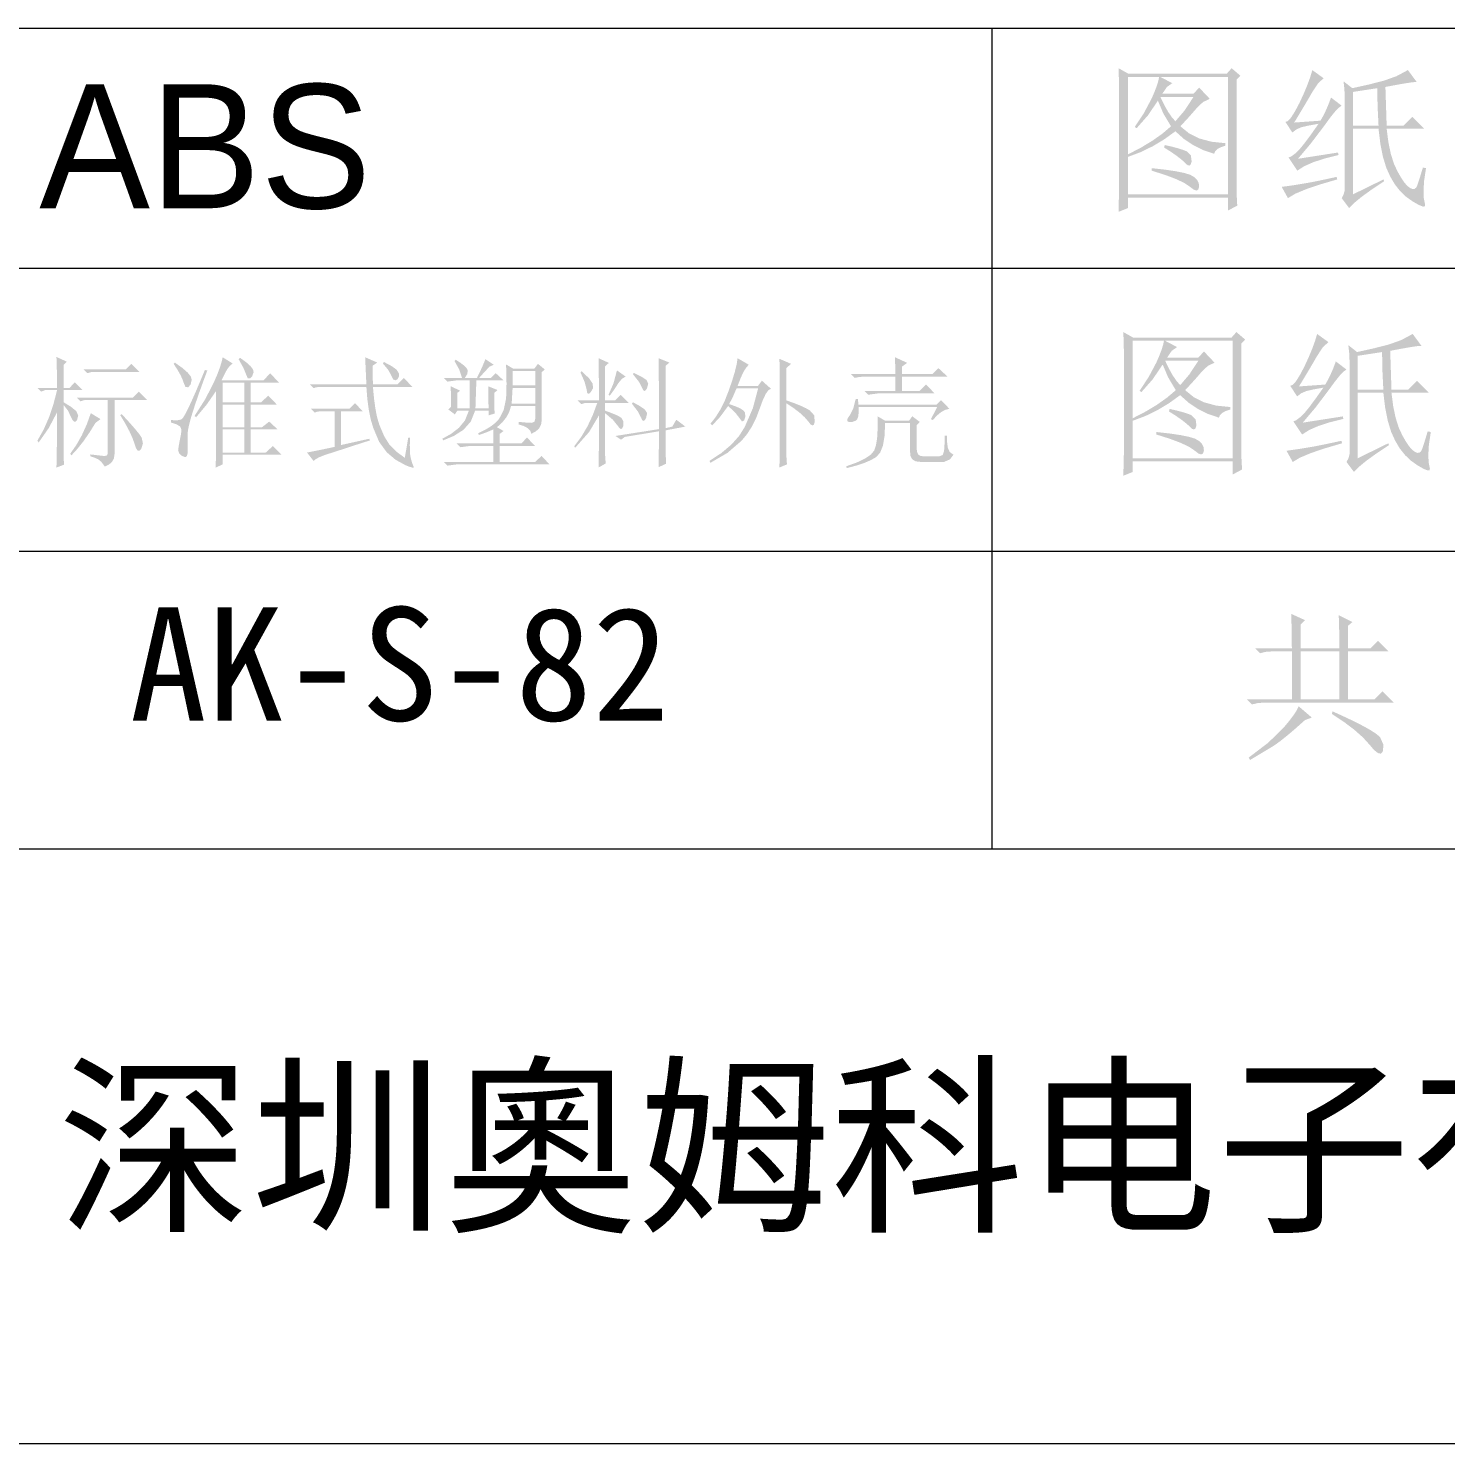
# Model space of a CAD drawing. Header units: millimetres. Extents: x 0 to 272, y 0 to 191.
# Drawn here: x 223.54 to 248.55, y 0 to 24.98 of the extents above; entities that cross this region are included whole.
import ezdxf

# ---------------------------------------------------------------- set-up
doc = ezdxf.new("R2010")
doc.units = ezdxf.units.MM

msp = doc.modelspace()

# ---------------------------------------------------------------- hatches: boundary and pattern name
h = msp.add_hatch(color=0)
h.paths.add_polyline_path([(244.859087, 24.074878), (244.925233, 24.141024), (244.770892, 24.273316), (244.682698, 24.174097), (242.951882, 24.174097), (242.775493, 24.273316), (242.783072, 24.051452), (242.786517, 23.854392), (242.786517, 22.189722), (242.775493, 21.737726), (242.940858, 21.803872), (242.940858, 21.991285), (244.704747, 21.991285), (244.704747, 21.759774), (244.870111, 21.847969), (244.860465, 22.036071), (244.859087, 22.244844)])
h.paths.add_polyline_path([(242.940858, 24.118976), (243.492073, 24.118976), (243.477604, 24.048696), (243.450732, 23.961879), (243.411458, 23.858526), (243.359781, 23.738637), (243.223355, 23.481633), (243.062125, 23.237031), (243.095198, 23.214983), (243.292946, 23.438914), (243.470024, 23.700052), (243.565109, 23.476121), (243.701535, 23.248056), (243.548572, 23.117831), (243.370806, 22.99174), (243.168234, 22.869784), (242.940858, 22.751962)])
h.paths.add_polyline_path([(242.940858, 22.046406), (242.940858, 22.707865), (243.166339, 22.792442), (243.380452, 22.896656), (243.584229, 23.019473), (243.778705, 23.159861), (243.927361, 23.026536), (244.09152, 22.915948), (244.270148, 22.828098), (244.462212, 22.762986), (244.480815, 22.808634), (244.520089, 22.847046), (244.580034, 22.879258), (244.660649, 22.906302), (244.660649, 22.950399), (244.415703, 22.975204), (244.201763, 23.033082), (244.018828, 23.124032), (243.866899, 23.248056), (244.031575, 23.427201), (244.159043, 23.573273), (244.265841, 23.675936), (244.385042, 23.733125), (244.197628, 23.931562), (244.09841, 23.821319), (243.547194, 23.821319), (243.629877, 23.942587), (243.723583, 24.008733), (243.514122, 24.118976), (244.704747, 24.118976), (244.704747, 22.046406)])
h.paths.add_polyline_path([(243.514122, 23.766198), (244.09841, 23.766198), (243.940624, 23.526419), (243.778705, 23.33625), (243.712559, 23.412731), (243.646413, 23.509883), (243.580267, 23.627705)])
h.paths.add_polyline_path([(243.591292, 22.917326), (243.580267, 22.873229), (243.70541, 22.79382), (243.808333, 22.721645), (243.889551, 22.657738), (243.949582, 22.603134), (243.990923, 22.563946), (244.023996, 22.554213), (244.0488, 22.574453), (244.065337, 22.625182), (244.052245, 22.732669), (243.977142, 22.807083), (243.909877, 22.832835), (243.823491, 22.860138), (243.717468, 22.888474)])
h.paths.add_polyline_path([(243.359781, 22.509427), (243.359781, 22.46533), (243.600593, 22.388763), (243.793863, 22.315813), (243.939591, 22.245963), (244.037776, 22.178698), (244.103061, 22.129175), (244.150775, 22.113241), (244.181953, 22.131414), (244.197628, 22.18421), (244.19048, 22.247169), (244.16111, 22.30341), (244.110037, 22.352417), (244.037776, 22.393672), (243.930289, 22.425711), (243.781461, 22.455684), (243.591292, 22.483589)])
h = msp.add_hatch(color=0)
h.paths.add_polyline_path([(246.911372, 22.046406), (246.911372, 23.203958), (247.363368, 23.203958), (247.395321, 22.939547), (247.441227, 22.709243), (247.500569, 22.514078), (247.57283, 22.355087), (247.653445, 22.219608), (247.746463, 22.102217), (247.851883, 22.002395), (247.969705, 21.919627), (248.073058, 21.860629), (248.143338, 21.832121), (248.180545, 21.833585), (248.184679, 21.864505), (248.16263, 21.97337), (248.157118, 22.10704), (248.166764, 22.281362), (248.201215, 22.509427), (248.146094, 22.520451), (248.088216, 22.330282), (248.046875, 22.206259), (248.026377, 22.165951), (247.998644, 22.144247), (247.964709, 22.141146), (247.925608, 22.156649), (247.877118, 22.19067), (247.822944, 22.251045), (247.763602, 22.337258), (247.699609, 22.448793), (247.634583, 22.588492), (247.580409, 22.76023), (247.537604, 22.965041), (247.506684, 23.203958), (248.168142, 23.203958), (247.958681, 23.41342), (247.80434, 23.25908), (247.506684, 23.25908), (247.484635, 23.942587), (247.683159, 23.979622), (247.840858, 24.007355), (247.95825, 24.024752), (248.035851, 24.030781), (247.88151, 24.240243), (247.679628, 24.132067), (247.457075, 24.05283), (247.197314, 23.986684), (246.900347, 23.920538), (246.746007, 24.041806), (246.761165, 23.901246), (246.768056, 23.744149), (246.768056, 22.123576), (246.746696, 22.041583), (246.712934, 21.98026), (246.845226, 21.803872), (246.933162, 21.894994), (247.065023, 22.003687), (247.241326, 22.130983), (247.462587, 22.277917), (247.451563, 22.31099)])
h.paths.add_polyline_path([(247.341319, 23.920538), (247.346143, 23.61048), (247.363368, 23.25908), (246.911372, 23.25908), (246.911372, 23.854392)])
h.paths.add_polyline_path([(246.194792, 24.240243), (246.158704, 24.117253), (246.108664, 23.979794), (246.045188, 23.827865), (245.968793, 23.661467), (245.888178, 23.509711), (245.819965, 23.402396), (245.764155, 23.340556), (245.720747, 23.325226), (245.842014, 23.137812), (245.913672, 23.192934), (246.001866, 23.231519), (246.122445, 23.259769), (246.305035, 23.292153), (246.168609, 23.098883), (246.056988, 22.949021), (245.970171, 22.842568), (245.90816, 22.779523), (245.825477, 22.717511), (245.775868, 22.69684), (245.930208, 22.46533), (246.053198, 22.54405), (246.215462, 22.615536), (246.417, 22.680821), (246.657813, 22.740937), (246.646788, 22.785035), (245.941233, 22.674792), (246.163786, 22.938686), (246.398741, 23.248056), (246.505195, 23.394817), (246.593045, 23.504371), (246.662291, 23.576718), (246.712934, 23.611858), (246.525521, 23.755174), (246.476084, 23.624777), (246.42768, 23.514017), (246.381344, 23.421861), (246.338108, 23.347274), (245.875087, 23.314201), (245.972238, 23.474398), (246.056988, 23.615992), (246.129335, 23.738982), (246.18928, 23.843368), (246.291254, 23.999086), (246.393229, 24.096927)])
h.paths.add_polyline_path([(245.654601, 22.178698), (245.764844, 21.98026), (245.894379, 22.05812), (246.090061, 22.140113), (246.338108, 22.223484), (246.635764, 22.31099), (246.62474, 22.355087), (246.434398, 22.313746), (246.276096, 22.280673), (246.1488, 22.255868), (246.051476, 22.239332), (245.869575, 22.209015)])
h = msp.add_hatch(color=0)
h.paths.add_polyline_path([(244.943753, 19.418212), (245.009899, 19.484358), (244.855559, 19.616649), (244.767365, 19.517431), (243.036549, 19.517431), (242.86016, 19.616649), (242.867739, 19.394785), (242.871184, 19.197726), (242.871184, 17.533056), (242.86016, 17.081059), (243.025524, 17.147205), (243.025524, 17.334618), (244.789413, 17.334618), (244.789413, 17.103108), (244.954778, 17.191302), (244.945132, 17.379404), (244.943753, 17.588177)])
h.paths.add_polyline_path([(243.025524, 19.462309), (243.57674, 19.462309), (243.56227, 19.392029), (243.535398, 19.305213), (243.496124, 19.20186), (243.444448, 19.08197), (243.308022, 18.824966), (243.146792, 18.580365), (243.179865, 18.558316), (243.377613, 18.782247), (243.554691, 19.043385), (243.649776, 18.819454), (243.786201, 18.591389), (243.633239, 18.461164), (243.455472, 18.335074), (243.252901, 18.213117), (243.025524, 18.095295)])
h.paths.add_polyline_path([(243.025524, 17.38974), (243.025524, 18.051198), (243.251006, 18.135775), (243.465118, 18.239989), (243.668896, 18.362807), (243.863372, 18.503194), (244.012027, 18.369869), (244.176186, 18.259282), (244.354814, 18.171432), (244.546878, 18.106319), (244.565482, 18.151967), (244.604756, 18.19038), (244.664701, 18.222591), (244.745316, 18.249635), (244.745316, 18.293733), (244.50037, 18.318537), (244.286429, 18.376415), (244.103495, 18.467365), (243.951566, 18.591389), (244.116242, 18.770534), (244.24371, 18.916606), (244.350508, 19.01927), (244.469708, 19.076458), (244.282295, 19.274896), (244.183076, 19.164653), (243.631861, 19.164653), (243.714543, 19.28592), (243.80825, 19.352066), (243.598788, 19.462309), (244.789413, 19.462309), (244.789413, 17.38974)])
h.paths.add_polyline_path([(243.598788, 19.109531), (244.183076, 19.109531), (244.025291, 18.869753), (243.863372, 18.679583), (243.797226, 18.756064), (243.73108, 18.853216), (243.664934, 18.971038)])
h.paths.add_polyline_path([(243.675958, 18.26066), (243.664934, 18.216562), (243.790077, 18.137153), (243.892999, 18.064978), (243.974217, 18.001072), (244.034248, 17.946467), (244.075589, 17.907279), (244.108662, 17.897547), (244.133467, 17.917787), (244.150003, 17.968516), (244.136912, 18.076003), (244.061809, 18.150417), (243.994544, 18.176169), (243.908158, 18.203471), (243.802135, 18.231807)])
h.paths.add_polyline_path([(243.444448, 17.85276), (243.444448, 17.808663), (243.68526, 17.732096), (243.87853, 17.659146), (244.024257, 17.589297), (244.122443, 17.522031), (244.187727, 17.472508), (244.235442, 17.456574), (244.26662, 17.474747), (244.282295, 17.527543), (244.275147, 17.590503), (244.245777, 17.646744), (244.194704, 17.69575), (244.122443, 17.737005), (244.014956, 17.769045), (243.866128, 17.799017), (243.675958, 17.826922)])
h = msp.add_hatch(color=0)
h.paths.add_polyline_path([(246.996038, 17.38974), (246.996038, 18.547292), (247.448035, 18.547292), (247.479988, 18.282881), (247.525894, 18.052576), (247.585236, 17.857411), (247.657497, 17.69842), (247.738112, 17.562942), (247.831129, 17.44555), (247.936549, 17.345728), (248.054372, 17.26296), (248.157724, 17.203963), (248.228004, 17.175455), (248.265211, 17.176919), (248.269345, 17.207839), (248.247297, 17.316704), (248.241785, 17.450373), (248.251431, 17.624695), (248.285882, 17.85276), (248.23076, 17.863785), (248.172883, 17.673615), (248.131542, 17.549592), (248.111043, 17.509284), (248.08331, 17.48758), (248.049376, 17.48448), (248.010274, 17.499983), (247.961785, 17.534003), (247.90761, 17.594378), (247.848269, 17.680592), (247.784276, 17.792127), (247.71925, 17.931825), (247.665076, 18.103563), (247.62227, 18.308374), (247.591351, 18.547292), (248.252809, 18.547292), (248.043347, 18.756753), (247.889007, 18.602413), (247.591351, 18.602413), (247.569302, 19.28592), (247.767826, 19.322955), (247.925525, 19.350688), (248.042917, 19.368086), (248.120517, 19.374115), (247.966177, 19.583576), (247.764294, 19.4754), (247.541741, 19.396163), (247.281981, 19.330017), (246.985014, 19.263872), (246.830674, 19.385139), (246.845832, 19.244579), (246.852722, 19.087483), (246.852722, 17.46691), (246.831363, 17.384916), (246.797601, 17.323594), (246.929892, 17.147205), (247.017828, 17.238328), (247.149689, 17.34702), (247.325992, 17.474317), (247.547253, 17.62125), (247.536229, 17.654323)])
h.paths.add_polyline_path([(247.425986, 19.263872), (247.430809, 18.953813), (247.448035, 18.602413), (246.996038, 18.602413), (246.996038, 19.197726)])
h.paths.add_polyline_path([(246.279458, 19.583576), (246.243371, 19.460586), (246.193331, 19.323127), (246.129855, 19.171198), (246.05346, 19.0048), (245.972845, 18.853044), (245.904632, 18.745729), (245.848821, 18.68389), (245.805413, 18.668559), (245.926681, 18.481146), (245.998339, 18.536267), (246.086533, 18.574852), (246.207111, 18.603102), (246.389701, 18.635486), (246.253276, 18.442216), (246.141655, 18.292355), (246.054838, 18.185901), (245.992826, 18.122856), (245.910144, 18.060844), (245.860535, 18.040174), (246.014875, 17.808663), (246.137865, 17.887384), (246.300129, 17.958869), (246.501667, 18.024154), (246.742479, 18.084271), (246.731455, 18.128368), (246.025899, 18.018125), (246.248452, 18.282019), (246.483408, 18.591389), (246.589861, 18.73815), (246.677711, 18.847704), (246.746958, 18.920051), (246.797601, 18.955191), (246.610188, 19.098507), (246.56075, 18.96811), (246.512347, 18.85735), (246.46601, 18.765194), (246.422774, 18.690608), (245.959753, 18.657535), (246.056905, 18.817732), (246.141655, 18.959325), (246.214002, 19.082315), (246.273946, 19.186701), (246.375921, 19.34242), (246.477896, 19.44026)])
h.paths.add_polyline_path([(245.739267, 17.522031), (245.84951, 17.323594), (245.979046, 17.401453), (246.174727, 17.483446), (246.422774, 17.566817), (246.720431, 17.654323), (246.709406, 17.69842), (246.519065, 17.657079), (246.360763, 17.624006), (246.233466, 17.599201), (246.136142, 17.582665), (245.954241, 17.552348)])
h = msp.add_hatch(color=0)
h.paths.add_polyline_path([(225.186655, 18.168937), (225.159094, 18.152401), (225.249097, 18.002626), (225.321013, 17.867836), (225.37536, 17.74855), (225.412653, 17.645283), (225.438491, 17.567854), (225.466396, 17.526083), (225.496369, 17.520484), (225.528408, 17.551576), (225.560792, 17.650795), (225.539432, 17.750014), (225.498263, 17.813145), (225.425055, 17.903665), (225.320841, 18.02209)])
h.paths.add_polyline_path([(224.514172, 18.957175), (224.580318, 18.89103), (224.657488, 18.913078), (225.500847, 18.913078), (225.357531, 19.056394), (225.258312, 18.957175)])
h.paths.add_polyline_path([(224.629927, 17.45787), (224.629927, 17.424797), (224.71192, 17.399303), (224.773243, 17.369675), (224.826987, 17.324889), (224.888998, 17.242896), (224.962723, 17.280103), (225.015778, 17.325578), (225.048162, 17.386901), (225.059875, 17.468894), (225.059875, 18.416984), (225.638651, 18.416984), (225.489823, 18.565812), (225.385092, 18.461082), (224.392905, 18.461082), (224.45905, 18.394936), (224.530708, 18.416984), (224.938608, 18.416984), (224.938608, 17.474406), (224.926205, 17.439955), (224.888998, 17.430309), (224.85472, 17.43229), (224.800804, 17.437888), (224.726218, 17.446587)])
h.paths.add_polyline_path([(224.640951, 18.185474), (224.568604, 17.985142), (224.483855, 17.798245), (224.386703, 17.625818), (224.277149, 17.468894), (224.299198, 17.441333), (224.405824, 17.557261), (224.511416, 17.690758), (224.617008, 17.842859), (224.723634, 18.014597), (224.811828, 18.080743)])
h.paths.add_polyline_path([(224.161394, 18.32879), (224.235808, 18.233705), (224.293686, 18.113816), (224.319352, 18.061106), (224.346051, 18.035268), (224.372751, 18.036301), (224.398417, 18.064207), (224.419087, 18.1462), (224.38188, 18.224059), (224.292308, 18.297095), (224.161394, 18.378399), (224.161394, 18.593373), (224.497635, 18.593373), (224.359832, 18.731177), (224.266125, 18.631958), (224.161394, 18.631958), (224.161394, 19.039858), (224.216516, 19.094979), (224.034615, 19.177661), (224.042194, 18.92548), (224.045639, 18.631958), (223.698373, 18.631958), (223.764519, 18.565812), (223.836177, 18.593373), (224.045639, 18.593373), (223.980527, 18.339125), (223.900945, 18.105548), (223.806894, 17.892641), (223.698373, 17.700405), (223.720422, 17.667332), (223.899567, 17.924336), (224.045639, 18.20201), (224.044691, 17.908488), (224.042194, 17.648039), (224.038663, 17.420663), (224.034615, 17.226359), (224.166906, 17.275969), (224.165087, 17.328442), (224.16372, 17.403265), (224.16274, 17.500567), (224.162083, 17.620478), (224.161685, 17.763127), (224.16148, 17.928642), (224.161405, 18.117153)])
h = msp.add_hatch(color=0)
h.paths.add_polyline_path([(226.846253, 17.226359), (226.967521, 17.281481), (226.967521, 17.452358), (228.003806, 17.452358), (227.854977, 17.606698), (227.728198, 17.490943), (227.463615, 17.490943), (227.463615, 17.898842), (227.93766, 17.898842), (227.788832, 18.036646), (227.662052, 17.937427), (227.463615, 17.937427), (227.463615, 18.334302), (227.926635, 18.334302), (227.772295, 18.494155), (227.645516, 18.378399), (227.463615, 18.378399), (227.463615, 18.725665), (227.959708, 18.725665), (227.805368, 18.89103), (227.689613, 18.76425), (226.945472, 18.76425), (227.039179, 18.946151), (227.085343, 19.012297), (227.14391, 19.061906), (226.967521, 19.172149), (226.948831, 19.08852), (226.917222, 18.986803), (226.872178, 18.867517), (226.813181, 18.731177), (226.662974, 18.437655), (226.471427, 18.135865), (226.498988, 18.113816), (226.685712, 18.337058), (226.851766, 18.576837), (226.851766, 17.639771), (226.850904, 17.582927), (226.84901, 17.495077), (226.847115, 17.376221)])
h.paths.add_polyline_path([(227.347859, 18.725665), (227.347859, 18.378399), (226.967521, 18.378399), (226.967521, 18.725665)])
h.paths.add_polyline_path([(226.967521, 18.334302), (227.347859, 18.334302), (227.347859, 17.937427), (226.967521, 17.937427)])
h.paths.add_polyline_path([(226.967521, 17.898842), (227.347859, 17.898842), (227.347859, 17.490943), (226.967521, 17.490943)])
h.paths.add_polyline_path([(227.248641, 19.139076), (227.335457, 18.981291), (227.380932, 18.868981), (227.41056, 18.802146), (227.45259, 18.797323), (227.489108, 18.837975), (227.513224, 18.907566), (227.504094, 18.954936), (227.460859, 19.013675), (227.38455, 19.082749), (227.276201, 19.161125)])
h.paths.add_polyline_path([(226.124161, 19.078443), (226.102113, 19.056394), (226.168431, 18.955108), (226.219246, 18.866225), (226.255592, 18.789744), (226.278502, 18.725665), (226.311575, 18.647117), (226.361184, 18.642983), (226.401836, 18.692592), (226.421818, 18.775274), (226.406315, 18.831171), (226.351538, 18.899987), (226.257487, 18.982238)])
h.paths.add_polyline_path([(226.058016, 18.064207), (226.058016, 18.020109), (226.162747, 17.98428), (226.217868, 17.948451), (226.238539, 17.90022), (226.234405, 17.827184), (226.195819, 17.628747), (226.182039, 17.532973), (226.201332, 17.474406), (226.239917, 17.435821), (226.295038, 17.413773), (226.319929, 17.414634), (226.337068, 17.433065), (226.346973, 17.468033), (226.35016, 17.518503), (226.35016, 17.65424), (226.35016, 17.827184), (226.355586, 17.886106), (226.371864, 17.96783), (226.398994, 18.072421), (226.436976, 18.199943), (226.48581, 18.350462), (226.545497, 18.524041), (226.616035, 18.720745), (226.697425, 18.940639), (226.653328, 18.946151), (226.570904, 18.747983), (226.497265, 18.5752), (226.432411, 18.427869), (226.376342, 18.306052), (226.329059, 18.209816), (226.29056, 18.139224), (226.260846, 18.09434), (226.239917, 18.075231), (226.161368, 18.057316)])
h = msp.add_hatch(color=0)
h.paths.add_polyline_path([(229.057068, 17.623234), (229.057068, 18.218547), (229.437406, 18.218547), (229.305115, 18.361863), (229.205896, 18.262644), (228.527901, 18.262644), (228.594047, 18.196498), (228.635388, 18.211657), (228.693266, 18.218547), (228.941312, 18.218547), (228.941312, 17.590161), (228.709113, 17.540552), (228.456243, 17.490943), (228.571998, 17.342115), (228.607138, 17.372001), (228.662949, 17.403437), (228.73943, 17.435907), (228.836582, 17.468894), (228.962758, 17.509029), (229.126659, 17.562601), (229.3288, 17.628574), (229.569698, 17.705917), (229.553161, 17.733477)])
h.paths.add_polyline_path([(229.812233, 19.089467), (229.795696, 19.061906), (229.890781, 18.946151), (229.944524, 18.846932), (229.978286, 18.780786), (230.016182, 18.76425), (230.0527, 18.784921), (230.076816, 18.830396), (230.076127, 18.888962), (230.038231, 18.951663), (229.952104, 19.014364)])
h.paths.add_polyline_path([(229.613795, 19.023321), (229.696477, 19.078443), (229.481503, 19.172149), (229.503552, 18.692592), (228.505852, 18.692592), (228.571998, 18.626446), (228.613339, 18.641605), (228.671217, 18.648495), (229.503552, 18.648495), (229.520175, 18.435674), (229.545582, 18.244041), (229.580292, 18.074111), (229.624819, 17.926403), (229.728861, 17.678356), (229.861842, 17.496455), (230.016182, 17.364852), (230.187059, 17.270457), (230.261473, 17.24057), (230.311082, 17.22567), (230.335887, 17.226273), (230.335887, 17.242896), (230.311082, 17.304908), (230.286278, 17.391724), (230.276029, 17.451669), (230.27043, 17.532284), (230.27, 17.63357), (230.275253, 17.755526), (230.242181, 17.755526), (230.181547, 17.397236), (230.029963, 17.508857), (229.911451, 17.628747), (229.816367, 17.78102), (229.72955, 17.987036), (229.692171, 18.115194), (229.662026, 18.268156), (229.638083, 18.445923), (229.619307, 18.648495), (230.313839, 18.648495), (230.16501, 18.808347), (230.049255, 18.692592), (229.619307, 18.692592), (229.614484, 18.84142)])
h = msp.add_hatch(color=0)
h.paths.add_polyline_path([(230.997786, 18.301229), (230.948177, 18.25162), (231.063932, 18.163425), (231.10803, 18.229571), (231.311979, 18.229571), (231.242388, 18.055249), (231.13559, 17.926403), (230.999854, 17.821672), (230.843446, 17.733477), (230.859983, 17.705917), (231.049463, 17.785154), (231.218273, 17.89333), (231.345052, 18.036646), (231.422222, 18.229571), (231.659245, 18.229571), (231.659245, 18.146889), (231.769488, 18.179962), (231.763114, 18.239906), (231.759842, 18.320522), (231.758636, 18.421808), (231.758464, 18.543764), (231.819097, 18.593373), (231.653733, 18.659519), (231.659245, 18.268156), (231.427734, 18.268156), (231.444271, 18.76425), (231.923828, 18.76425), (231.786024, 18.89103), (231.703342, 18.808347), (231.49388, 18.808347), (231.568294, 18.89103), (231.675781, 19.006785), (231.752951, 19.039858), (231.604123, 19.139076), (231.542112, 18.990248), (231.455295, 18.808347), (231.240321, 18.808347), (231.285796, 18.877249), (231.289931, 18.946151), (231.27038, 18.982325), (231.228608, 19.024699), (231.165132, 19.073275), (231.080469, 19.128052), (231.05842, 19.106003), (231.141102, 18.957175), (231.190712, 18.808347), (230.865495, 18.808347), (230.931641, 18.742201), (231.097005, 18.76425), (231.328516, 18.76425), (231.32576, 18.536874), (231.323003, 18.268156), (231.10803, 18.268156), (231.10803, 18.543764), (231.157639, 18.582349), (230.992274, 18.659519)])
h.paths.add_polyline_path([(231.967925, 19.04537), (231.974127, 18.864675), (231.976194, 18.703616), (231.974127, 18.563229), (231.967925, 18.444545), (231.927962, 18.246797), (231.846658, 18.086255), (231.783527, 18.017956), (231.701275, 17.953275), (231.599386, 17.891693), (231.477344, 17.832696), (231.488368, 17.799623), (231.62755, 17.849233), (231.741927, 17.898842), (231.741927, 17.650795), (231.097005, 17.650795), (231.163151, 17.584649), (231.328516, 17.606698), (231.741927, 17.606698), (231.741927, 17.325578), (230.865495, 17.325578), (230.931641, 17.259432), (231.097005, 17.281481), (232.734115, 17.281481), (232.596311, 17.430309), (232.480556, 17.325578), (231.857682, 17.325578), (231.857682, 17.606698), (232.480556, 17.606698), (232.33724, 17.755526), (232.238021, 17.650795), (231.857682, 17.650795), (231.857682, 17.821672), (231.923828, 17.871281), (231.808073, 17.937427), (231.90109, 18.022349), (231.973438, 18.112438), (232.025114, 18.208728), (232.05612, 18.312253), (232.486068, 18.312253), (232.486068, 18.102792), (232.47022, 18.035957), (232.425434, 18.014597), (232.333794, 18.018731), (232.188411, 18.031134), (232.188411, 17.987036), (232.282635, 17.958098), (232.35102, 17.920891), (232.3946, 17.875415), (232.41441, 17.821672), (232.493991, 17.864047), (232.550836, 17.916757), (232.584942, 17.979802), (232.596311, 18.053182), (232.596311, 18.907566), (232.651432, 18.957175), (232.530165, 19.056394), (232.469531, 18.973712), (232.089193, 18.973712)])
h.paths.add_polyline_path([(232.083681, 18.929615), (232.486068, 18.929615), (232.486068, 18.676056), (232.083681, 18.676056)])
h.paths.add_polyline_path([(232.083681, 18.631958), (232.486068, 18.631958), (232.486068, 18.350839), (232.067144, 18.350839)])
h = msp.add_hatch(color=0)
h.paths.add_polyline_path([(233.715719, 17.507479), (233.715719, 18.185474), (233.851456, 18.070408), (233.941717, 17.959476), (233.971862, 17.919082), (233.996839, 17.905043), (234.017681, 17.916843), (234.035424, 17.953964), (234.039558, 18.04078), (234.002351, 18.102792), (233.96299, 18.128802), (233.902443, 18.157913), (233.820191, 18.191158), (233.715719, 18.229571), (233.715719, 18.367375), (234.12913, 18.367375), (233.991326, 18.510691), (233.892108, 18.411472), (233.715719, 18.411472), (233.715719, 19.012297), (233.781865, 19.072931), (233.599964, 19.155613), (233.610988, 18.411472), (233.230649, 18.411472), (233.296795, 18.345326), (233.368453, 18.367375), (233.577915, 18.367375), (233.497127, 18.149214), (233.402904, 17.94914), (233.294211, 17.766636), (233.170016, 17.601186), (233.186552, 17.573625), (233.431843, 17.850611), (233.610988, 18.152401), (233.607543, 17.652173), (233.599964, 17.226359), (233.726743, 17.298017), (233.717097, 17.415151)])
h.paths.add_polyline_path([(233.302307, 18.924102), (233.280259, 18.907566), (233.356051, 18.732555), (233.390502, 18.598885), (233.397823, 18.552463), (233.411861, 18.529294), (233.433135, 18.529897), (233.46216, 18.554788), (233.503501, 18.627824), (233.495233, 18.709128), (233.429776, 18.804213)])
h.paths.add_polyline_path([(234.222837, 18.896542), (234.2063, 18.874493), (234.313787, 18.738067), (234.371665, 18.626446), (234.389235, 18.589153), (234.408872, 18.576148), (234.430576, 18.586914), (234.454347, 18.620934), (234.476396, 18.703616), (234.448835, 18.769762), (234.362708, 18.826951)])
h.paths.add_polyline_path([(234.2063, 18.378399), (234.189764, 18.350839), (234.297251, 18.211657), (234.355128, 18.09728), (234.372698, 18.060072), (234.392336, 18.04767), (234.41404, 18.060072), (234.437811, 18.09728), (234.457792, 18.184785), (234.415762, 18.25162), (234.325501, 18.312942)])
h.paths.add_polyline_path([(234.669321, 17.904354), (233.89762, 17.783087), (233.996839, 17.716941), (234.062984, 17.76655), (234.669321, 17.865769), (234.658297, 17.231872), (234.790589, 17.292505), (234.787402, 17.403265), (234.785765, 17.537796), (234.785163, 17.697132), (234.785076, 17.882306), (235.132342, 17.948451), (234.97249, 18.069719), (234.900832, 17.948451), (234.785076, 17.920891), (234.785076, 19.023321), (234.851222, 19.078443), (234.658297, 19.155613), (234.662345, 18.879488), (234.665876, 18.579593), (234.668374, 18.254893)])
h.paths.add_polyline_path([(234.079521, 18.830396), (233.925181, 18.940639), (233.863169, 18.709128), (233.776352, 18.510691), (233.798401, 18.494155), (233.885906, 18.615422), (233.952741, 18.720153), (234.014064, 18.793878)])
h = msp.add_hatch(color=0)
h.paths.add_polyline_path([(236.913208, 18.361863), (237.045586, 18.273152), (237.153676, 18.189608), (237.237995, 18.112266), (237.299059, 18.042158), (237.3404, 17.988501), (237.373473, 17.968433), (237.398278, 17.982472), (237.414814, 18.031134), (237.405857, 18.147578), (237.32662, 18.235083), (237.257373, 18.274271), (237.165389, 18.317077), (237.050668, 18.362983), (236.913208, 18.411472), (236.913208, 18.979224), (236.995891, 19.056394), (236.791941, 19.144589), (236.794697, 18.999895), (236.797453, 18.797323), (236.797453, 17.590161), (236.794697, 17.393791), (236.791941, 17.226359), (236.924233, 17.281481), (236.914586, 17.433065), (236.913208, 17.634259)])
h.paths.add_polyline_path([(236.053313, 19.155613), (236.036948, 19.045973), (236.005081, 18.915145), (235.958745, 18.762614), (235.898972, 18.587861), (235.828778, 18.408888), (235.750833, 18.25162), (235.665653, 18.115022), (235.573755, 17.998061), (235.606828, 17.9705), (235.743254, 18.118639), (235.887948, 18.312253), (236.016794, 18.189608), (236.091898, 18.091767), (236.13255, 18.038024), (236.169068, 18.058694), (236.189738, 18.116572), (236.185604, 18.190986), (236.161833, 18.228279), (236.107056, 18.266089), (236.021273, 18.304933), (235.904484, 18.345326), (235.97063, 18.473484), (236.036776, 18.626446), (236.417115, 18.626446), (236.323408, 18.274357), (236.180092, 17.942939), (236.078892, 17.781623), (235.941002, 17.628058), (235.766939, 17.481727), (235.557219, 17.342115), (235.573755, 17.309042), (235.875546, 17.485431), (236.119458, 17.694892), (236.219883, 17.814696), (236.306872, 17.950518), (236.381458, 18.101844), (236.444675, 18.268156), (236.500486, 18.420085), (236.552162, 18.528605), (236.599705, 18.593718), (236.643113, 18.615422), (236.48326, 18.758738), (236.411602, 18.665031), (236.053313, 18.665031), (236.112568, 18.817304), (236.163556, 18.924102), (236.20972, 18.994382), (236.25175, 19.039858)])
h = msp.add_hatch(color=0)
h.paths.add_polyline_path([(237.971983, 17.248408), (237.977495, 17.215335), (238.139845, 17.257882), (238.279974, 17.30353), (238.398399, 17.353311), (238.495637, 17.40826), (238.567898, 17.486722), (238.618972, 17.614277), (238.648341, 17.790408), (238.65549, 18.014597), (239.096462, 18.014597), (239.096462, 17.518503), (239.102491, 17.431773), (239.136425, 17.370364), (239.197231, 17.334794), (239.283875, 17.325578), (239.697286, 17.325578), (239.800639, 17.370364), (239.862651, 17.452358), (239.796505, 17.500589), (239.763432, 17.573625), (239.75103, 17.66871), (239.746896, 17.788599), (239.708311, 17.788599), (239.704866, 17.634948), (239.697286, 17.518503), (239.672482, 17.446845), (239.614604, 17.424797), (239.333484, 17.424797), (239.279655, 17.430223), (239.241845, 17.455803), (239.219538, 17.503087), (239.212217, 17.573625), (239.212217, 17.9705), (239.267339, 18.031134), (239.135047, 18.130352), (239.079925, 18.053182), (238.65549, 18.053182), (238.523198, 18.130352), (238.525351, 17.918565), (238.515619, 17.746569), (238.494517, 17.61488), (238.462564, 17.524016), (238.403739, 17.453822), (238.302023, 17.384145), (238.157932, 17.315501)])
h.paths.add_polyline_path([(239.465776, 18.080743), (239.498849, 18.064207), (239.572402, 18.144822), (239.644921, 18.204766), (239.71744, 18.244041), (239.790993, 18.262644), (239.642165, 18.416984), (239.564995, 18.334302), (238.186957, 18.334302), (238.175932, 18.433521), (238.137347, 18.433521), (238.095317, 18.267467), (238.032616, 18.146889), (238.000577, 18.102447), (237.987141, 18.068341), (237.992309, 18.04457), (238.01608, 18.031134), (238.074646, 18.029756), (238.137347, 18.053182), (238.165252, 18.080226), (238.182822, 18.128974), (238.190057, 18.20046), (238.186957, 18.295717), (239.576019, 18.295717)])
h.paths.add_polyline_path([(238.837391, 18.874493), (238.054665, 18.874493), (238.120811, 18.808347), (238.195225, 18.823506), (238.286175, 18.830396), (238.837391, 18.830396), (238.837391, 18.576837), (238.291688, 18.576837), (238.357833, 18.510691), (238.523198, 18.53274), (239.531922, 18.53274), (239.377582, 18.692592), (239.261826, 18.576837), (238.953146, 18.576837), (238.953146, 18.830396), (239.75792, 18.830396), (239.598068, 18.979224), (239.493337, 18.874493), (238.953146, 18.874493), (238.953146, 19.006785), (239.046852, 19.072931), (238.831878, 19.172149)])
h = msp.add_hatch(color=0)
h.paths.add_polyline_path([(245.987976, 13.981906), (246.671483, 13.981906), (246.671483, 13.133035), (245.987976, 13.133035)])
h.paths.add_polyline_path([(245.833635, 14.037028), (245.183201, 14.037028), (245.271396, 13.948833), (245.375438, 13.973638), (245.491882, 13.981906), (245.833635, 13.981906), (245.833635, 13.133035), (245.039885, 13.133035), (245.12808, 13.04484), (245.232122, 13.069645), (245.348566, 13.077913), (247.630597, 13.077913), (247.43216, 13.276351), (247.288844, 13.133035), (246.825823, 13.133035), (246.825823, 13.981906), (247.542403, 13.981906), (247.35499, 14.169319), (247.222698, 14.037028), (246.825823, 14.037028), (246.825823, 14.433903), (246.902993, 14.500049), (246.660458, 14.621316), (246.664506, 14.529246), (246.668038, 14.401519), (246.670535, 14.237618), (246.671483, 14.037028), (245.987976, 14.037028), (245.987976, 14.455951), (246.065146, 14.533122), (245.822611, 14.643365), (245.83019, 14.375336)])
h.paths.add_polyline_path([(245.954903, 13.011767), (245.919677, 12.941487), (245.863263, 12.854671), (245.785146, 12.751318), (245.684807, 12.631429), (245.41609, 12.369602), (245.072958, 12.107774), (245.095007, 12.063677), (245.524955, 12.322748), (245.632614, 12.400263), (245.757843, 12.500515), (245.901676, 12.623505), (246.065146, 12.769233), (246.186413, 12.81333)])
h.paths.add_polyline_path([(246.539191, 12.879476), (246.757266, 12.733834), (246.9402, 12.594911), (247.087995, 12.463222), (247.200649, 12.339285), (247.284193, 12.241186), (247.352234, 12.187012), (247.403738, 12.177279), (247.437672, 12.212505), (247.450763, 12.332395), (247.393575, 12.460552), (247.358693, 12.496726), (247.303658, 12.5391), (247.228468, 12.587676), (247.133125, 12.642453), (247.017629, 12.703431), (246.881978, 12.770611), (246.726174, 12.843991), (246.550215, 12.923573)])

# ---------------------------------------------------------------- linework, layer by layer
at = {"color": 0, "lineweight": 0}
for points in [[(272.372667, 24.976667), (185.928, 24.976667)], [(240.538, 24.976667), (240.538, 10.498667)], [(213.614, 20.743333), (240.538, 20.743333)], [(240.538, 20.743333), (272.372667, 20.743333)], [(213.614, 15.748), (240.538, 15.748)], [(240.538, 15.748), (272.372667, 15.748)], [(213.614, 10.498667), (272.372667, 10.498667)], [(0, 0), (272.372667, 0)]]:
    msp.add_lwpolyline(points, dxfattribs=at)

# ---------------------------------------------------------------- texts
at = {"color": 0, "attachment_point": 1}
for s, insert, char_height in [('{\\fCenturyGothic|b0|i0|c0;ABS}', (223.731667, 23.990131), 2.188464), ('{\\fCenturyGothic|b0|i0|c0;  }', (240.665, 19.40402), 2.188464), ('{\\fCenturyGothic|b0|i0|c0;    }', (248.073333, 14.465131), 2.188464), ('{\\fCenturyGothic|b0|i0|c0;  }', (231.14, 4.429873), 0.972651), ('{\\fCenturyGothic|b0|i0|c0;  }', (239.959444, 4.429873), 0.972651)]:
    msp.add_mtext(s, dxfattribs=dict(at, insert=insert, char_height=char_height))
at = {"attachment_point": 1}
for s, insert, char_height, width in [('{\\fSimSun|b0|i0|c0|p2;AK-S-82}', (225.326878, 14.761336), 2, 10.7409603), ('{\\fSimSun|b0|i0|c134|p2;深圳奧姆科电子有限公司}', (224.055837, 6.488315), 2.5, 51.12383287)]:
    msp.add_mtext(s, dxfattribs=dict(at, insert=insert, char_height=char_height, width=width))

doc.saveas('drawing.dxf')
